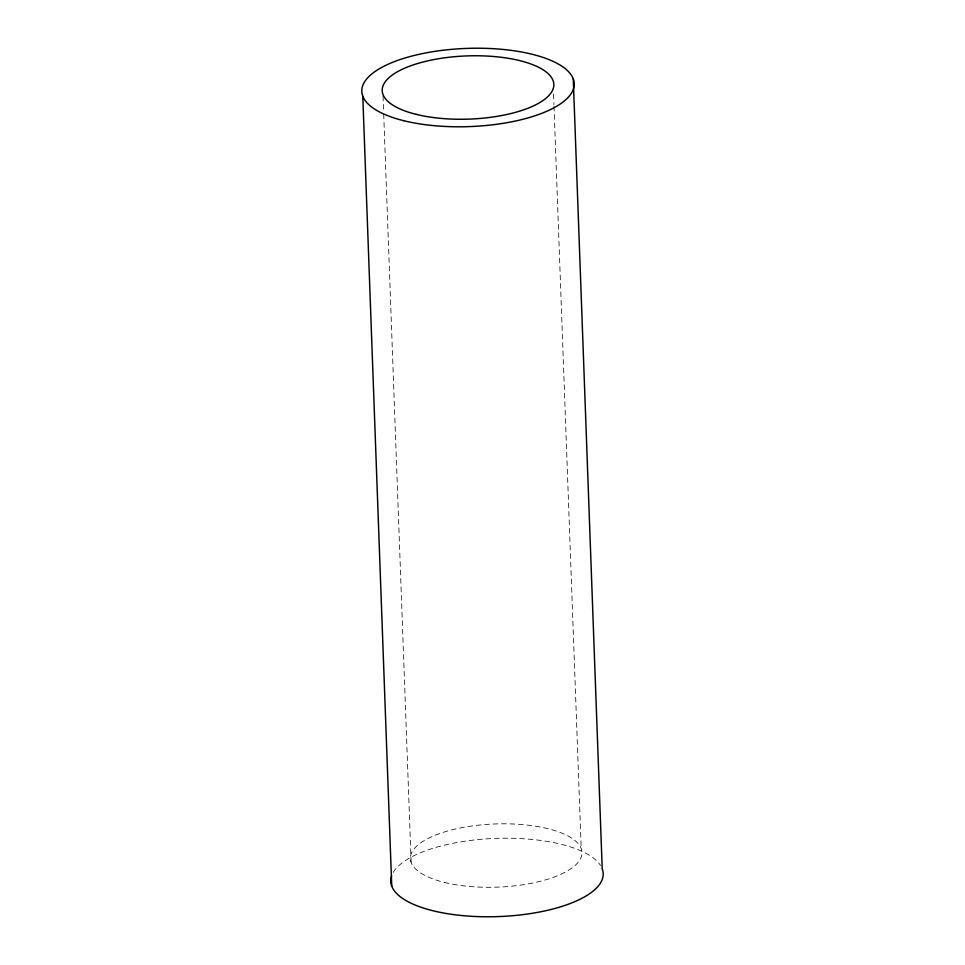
<?xml version="1.0" encoding="UTF-8"?>
<svg xmlns="http://www.w3.org/2000/svg" width="965" height="965" viewBox="0 0 965 965"><rect width="100%" height="100%" fill="white"/><g stroke="black" fill="none" stroke-linecap="round" stroke-linejoin="round"><path stroke-width="0.72" stroke-dasharray="4.83 3.62" d="M553.548 94.088L553.934 104.63M553.994 106.138L581.207 848.573M383.033 95.993L383.648 112.555M383.696 114.063L411.15 862.517M393.177 872.505A106.283 39.119 -2.1 0 1 496.48 838.368A106.283 39.119 -2.1 0 1 600.58 865.557M444.262 882.384A85.873 31.616 -2.1 0 0 581.316 856.824A85.873 31.616 -2.1 0 0 462.959 827.439A85.873 31.616 -2.1 0 0 444.262 882.384"/><path stroke-width="1.45" d="M573.258 78.877L602.22 868.862A106.283 39.119 -2.1 0 1 497.494 916.617A106.283 39.119 -2.1 0 1 391.609 875.906M362.78 96.138L391.742 886.123M403.756 120.709A106.283 39.119 -2.1 0 0 573.391 89.094A106.283 39.119 -2.1 0 0 426.904 52.713A106.283 39.119 -2.1 0 0 403.756 120.709M416.096 114.34A85.873 31.616 -2.1 0 0 553.162 88.792A85.873 31.616 -2.1 0 0 434.793 59.396A85.873 31.616 -2.1 0 0 416.096 114.34"/></g></svg>
